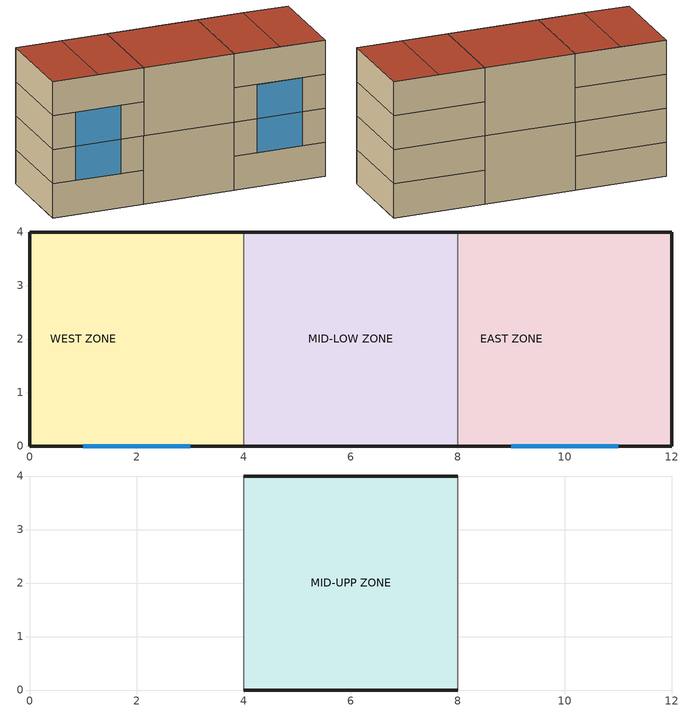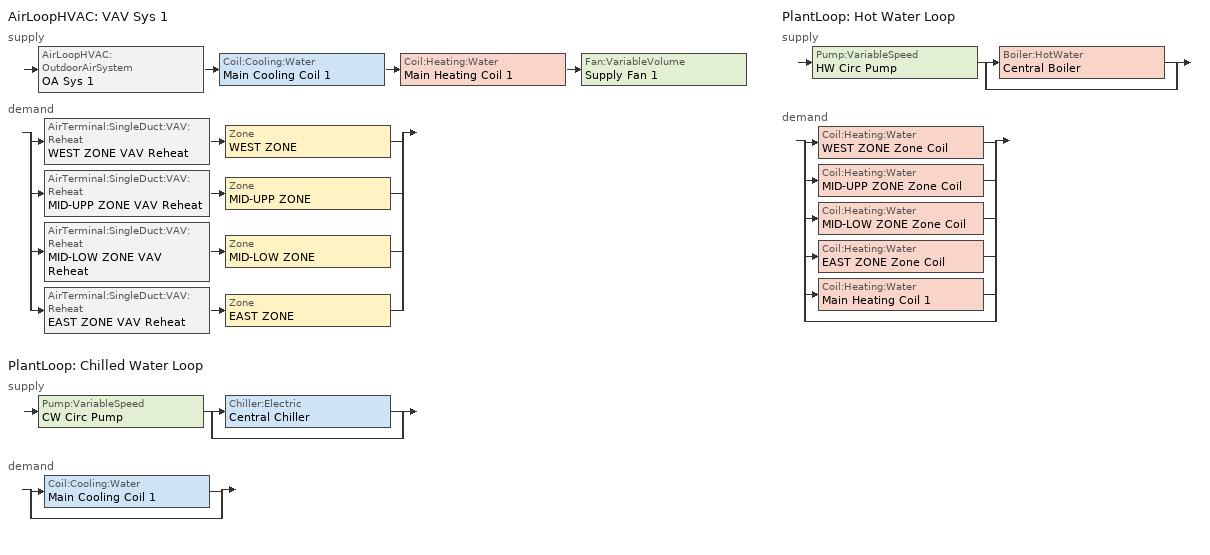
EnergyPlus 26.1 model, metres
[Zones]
EAST ZONE
 floor ground (FLOORSLAB): 8,0 8,4 10,4 10,0 z0; 10,0 10,4 12,4 12,0 z0
 wall outside (EXTWALL): 8,0 12,0 12,4 8,4 z0:1.5; 8,0 12,0 12,4 8,4 z1.5:3; 8,0 12,0 12,4 8,4 z3:4.5; 8,0 12,0 12,4 8,4 z4.5:6
 wall to MID-LOW ZONE (PARTITION): 8,4 8,0 z0:1.5; 8,4 8,0 z1.5:3
 wall to MID-UPP ZONE (PARTITION): 8,4 8,0 z3:4.5; 8,4 8,0 z4.5:6
 window (WIN-CON-LIGHT): 9,0 11,0 z1.5:3; 9,0 11,0 z3:4.5
 roof outside (ROOF): 8,4 8,0 10,0 10,4 z6; 10,4 10,0 12,0 12,4 z6
MID-LOW ZONE
 floor ground (FLOORSLAB): 4,0 4,4 8,4 8,0 z0
 wall outside (EXTWALL): 8,4 4,4 / 4,0 8,0 z0:3
 wall to WEST ZONE (PARTITION): 4,4 4,0 z0:1.5; 4,4 4,0 z1.5:3
WEST ZONE
 floor ground (FLOORSLAB): 0,0 0,4 2,4 2,0 z0; 2,0 2,4 4,4 4,0 z0
 wall outside (EXTWALL): 4,4 0,4 0,0 4,0 z0:1.5; 4,4 0,4 0,0 4,0 z1.5:3; 4,4 0,4 0,0 4,0 z3:4.5; 4,4 0,4 0,0 4,0 z4.5:6
 wall to MID-UPP ZONE (PARTITION): 4,0 4,4 z3:4.5; 4,0 4,4 z4.5:6
 window (WIN-CON-LIGHT): 1,0 3,0 z1.5:3; 1,0 3,0 z3:4.5
 roof outside (ROOF): 0,4 0,0 2,0 2,4 z6; 2,4 2,0 4,0 4,4 z6
MID-UPP ZONE
 floor to MID-LOW ZONE (FLOORSLAB): 4,0 4,4 8,4 8,0 z3
 wall outside (EXTWALL): 8,4 4,4 / 4,0 8,0 z3:6
 roof outside (ROOF): 4,4 4,0 8,0 8,4 z6
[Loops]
AirLoopHVAC 'VAV Sys 1'
 supply: AirLoopHVAC:OutdoorAirSystem 'OA Sys 1' > Coil:Cooling:Water 'Main Cooling Coil 1' > Coil:Heating:Water 'Main Heating Coil 1' > Fan:VariableVolume 'Supply Fan 1'
 demand: split
  | AirTerminal:SingleDuct:VAV:Reheat 'WEST ZONE VAV Reheat' > Zone 'WEST ZONE'
  | AirTerminal:SingleDuct:VAV:Reheat 'MID-UPP ZONE VAV Reheat' > Zone 'MID-UPP ZONE'
  | AirTerminal:SingleDuct:VAV:Reheat 'MID-LOW ZONE VAV Reheat' > Zone 'MID-LOW ZONE'
  | AirTerminal:SingleDuct:VAV:Reheat 'EAST ZONE VAV Reheat' > Zone 'EAST ZONE'
PlantLoop 'Chilled Water Loop'
 supply: Pump:VariableSpeed 'CW Circ Pump' > split
  | Chiller:Electric 'Central Chiller'
  | bypass
 demand: split
  | Coil:Cooling:Water 'Main Cooling Coil 1'
  | bypass
PlantLoop 'Hot Water Loop'
 supply: Pump:VariableSpeed 'HW Circ Pump' > split
  | Boiler:HotWater 'Central Boiler'
  | bypass
 demand: split
  | Coil:Heating:Water 'WEST ZONE Zone Coil'
  | Coil:Heating:Water 'MID-UPP ZONE Zone Coil'
  | Coil:Heating:Water 'MID-LOW ZONE Zone Coil'
  | Coil:Heating:Water 'EAST ZONE Zone Coil'
  | Coil:Heating:Water 'Main Heating Coil 1'
  | bypass
[Building]
FICTITIOUS BLDG: Loads convergence tolerance value=0.04; Maximum number of warmup days=25; Minimum number of warmup days=6; North axis=0; Solar distribution=MinimalShadowing; Temperature convergence tolerance value=0.4; Terrain=Suburbs
[Site:GroundTemperature:BuildingSurface]
20.03, 20.03, 20.13, 20.3, 20.43, 20.52, 20.62, 20.77, 20.78, 20.55, 20.44, 20.2
[Site:Location]
TAMPA_INTL_AIRPORT_FL_USA Design_Conditions: Elevation=3; Latitude=27.97; Longitude=-82.53; Time zone=-5
[SizingPeriod:DesignDay] Barometric pressure=101289; Day of month=21; Daylight saving time indicator=No; Humidity condition type=WetBulb; Rain indicator=No; Snow indicator=No; Solar model indicator=ASHRAEClearSky
Name | Daily dry bulb temperature range | Day type | Maximum dry bulb temperature | Month | Sky clearness | Wetbulb or dewpoint at maximum dry bulb | Wind direction | Wind speed
TAMPA_INTL_AIRPORT_FL_USA Cooling .4% Conditions DB=>MWB | 8.3 | SummerDesignDay | 33.6 | 7 | 1 | 25.1 | 270 | 4.4
TAMPA_INTL_AIRPORT_FL_USA Heating 99.6% Conditions | 0 | WinterDesignDay | 2.2 | 1 | 0 | 2.2 | 20 | 3.5
[Construction]
EXTWALL: A1 - 1 IN STUCCO, C4 - 4 IN COMMON BRICK, E1 - 3 / 4 IN PLASTER OR GYP BOARD
FLOORSLAB: C10 - 8 IN HW CONCRETE
PARTITION: E1 - 3 / 4 IN PLASTER OR GYP BOARD, C6 - 8 IN CLAY TILE, E1 - 3 / 4 IN PLASTER OR GYP BOARD
ROOF: E2 - 1 / 2 IN SLAG OR STONE, E3 - 3 / 8 IN FELT AND MEMBRANE, B5 - 1 IN DENSE INSULATION, C12 - 2 IN HW CONCRETE
WIN-CON-LIGHT: WIN-LAY-GLASS-LIGHT
[Material] Thermal absorptance=0.9
Name | Conductivity | Density | Roughness | Solar absorptance | Specific heat | Thickness | Visible absorptance
A1 - 1 IN STUCCO | 0.691831 | 1858.142 | Smooth | 0.92 | 836.8 | 0.0253898 | 0.92
B5 - 1 IN DENSE INSULATION | 0.0432394 | 91.30524 | VeryRough | 0.5 | 836.8 | 0.0253898 | 0.5
C4 - 4 IN COMMON BRICK | 0.726422 | 1922.216 | Rough | 0.76 | 836.8 | 0.101498 | 0.76
C6 - 8 IN CLAY TILE | 0.570761 | 1121.292 | Smooth | 0.82 | 836.8 | 0.203302 | 0.82
C10 - 8 IN HW CONCRETE | 1.729577 | 2242.585 | MediumRough | 0.65 | 836.8 | 0.203302 | 0.65
C12 - 2 IN HW CONCRETE | 1.729577 | 2242.585 | MediumRough | 0.65 | 836.8 | 0.0509016 | 0.65
E1 - 3 / 4 IN PLASTER OR GYP BOARD | 0.726422 | 1601.846 | Smooth | 0.92 | 836.8 | 0.01905 | 0.92
E2 - 1 / 2 IN SLAG OR STONE | 1.435549 | 881.0155 | Rough | 0.55 | 1673.6 | 0.0127102 | 0.55
E3 - 3 / 8 IN FELT AND MEMBRANE | 0.190253 | 1121.292 | Rough | 0.75 | 1673.6 | 0.00954024 | 0.75
[WindowMaterial:Glazing]
WIN-LAY-GLASS-LIGHT: Back side infrared hemispherical emissivity=0.84; Back side solar reflectance at normal incidence=0.031; Back side visible reflectance at normal incidence=0.05; Conductivity=0.9; Front side infrared hemispherical emissivity=0.84; Front side solar reflectance at normal incidence=0.031; Front side visible reflectance at normal incidence=0.05; Infrared transmittance at normal incidence=0; Optical data type=SpectralAverage; Solar transmittance at normal incidence=0.9; Thickness=0.003; Visible transmittance at normal incidence=0.9
[AirLoopHVAC]
VAV Sys 1: Design supply air flow rate=Autosize
[AirTerminal:SingleDuct:VAV:Reheat] Availability schedule=ReheatCoilAvailSched; Constant minimum air flow fraction=0.3; Convergence tolerance=0.001; Damper heating action=ReverseWithLimits; Maximum air flow rate=Autosize; Maximum flow fraction during reheat=Autosize; Maximum flow per zone floor area during reheat=Autosize; Maximum hot water or steam flow rate=Autosize; Minimum hot water or steam flow rate=0; Zone minimum air flow input method=Constant
Name | Reheat coil
EAST ZONE VAV Reheat | EAST ZONE Zone Coil
MID-LOW ZONE VAV Reheat | MID-LOW ZONE Zone Coil
MID-UPP ZONE VAV Reheat | MID-UPP ZONE Zone Coil
WEST ZONE VAV Reheat | WEST ZONE Zone Coil
[AvailabilityManager:Scheduled]
VAV Sys 1 Avail: Schedule=FanAvailSched
[Boiler:HotWater]
Central Boiler: Boiler flow mode=LeavingSetpointModulated; Design water flow rate=Autosize; Efficiency curve temperature evaluation variable=LeavingBoiler; Fuel type=NaturalGas; Maximum part load ratio=1.2; Minimum part load ratio=0; Nominal capacity=Autosize; Nominal thermal efficiency=0.8; Normalized boiler efficiency curve=BoilerEfficiency; Optimum part load ratio=1; Water outlet upper temperature limit=100
[Chiller:Electric]
Central Chiller: Chilled water outlet temperature lower limit=5; Chiller flow mode=LeavingSetpointModulated; Condenser type=AirCooled; Design chilled water flow rate=Autosize; Design chilled water outlet temperature=6.67; Design condenser fluid flow rate=Autosize; Design condenser inlet temperature=35; Maximum part load ratio=1; Minimum part load ratio=0; Nominal capacity=Autosize; Nominal cop=3.2; Optimum part load ratio=0.65; Temperature rise coefficient=2.778; Coefficient 1 of capacity ratio curve=0.9949; Coefficient 1 of full load ratio curve=0.03303; Coefficient 1 of power ratio curve=2.333; Coefficient 2 of capacity ratio curve=-0.045954; Coefficient 2 of full load ratio curve=0.6852; Coefficient 2 of power ratio curve=-1.975; Coefficient 3 of capacity ratio curve=-0.0013543; Coefficient 3 of full load ratio curve=0.2818; Coefficient 3 of power ratio curve=0.6121
[Coil:Cooling:Water]
Main Cooling Coil 1: Availability schedule=CoolingCoilAvailSched; Design air flow rate=Autosize; Design inlet air humidity ratio=Autosize; Design inlet air temperature=Autosize; Design inlet water temperature=Autosize; Design outlet air humidity ratio=Autosize; Design outlet air temperature=Autosize; Design water flow rate=Autosize; Heat exchanger configuration=CrossFlow; Type of analysis=SimpleAnalysis
[Coil:Heating:Water] Availability schedule=ReheatCoilAvailSched; Maximum water flow rate=Autosize; Performance input method=UFactorTimesAreaAndDesignWaterFlowRate; Rated capacity=Autosize; Rated inlet air temperature=16.6; Rated inlet water temperature=82.2; Rated outlet air temperature=32.2; Rated outlet water temperature=71.1; U factor times area value=Autosize
EAST ZONE Zone Coil; MID-LOW ZONE Zone Coil; MID-UPP ZONE Zone Coil; Main Heating Coil 1; WEST ZONE Zone Coil
[Controller:OutdoorAir]
OA Controller 1: Economizer control action type=ModulateFlow; Economizer control type=FixedDryBulb; Economizer maximum limit dry bulb temperature=19; Economizer minimum limit dry bulb temperature=4; Lockout type=NoLockout; Maximum outdoor air flow rate=Autosize; Minimum limit type=FixedMinimum; Minimum outdoor air flow rate=Autosize; Minimum outdoor air schedule=Min OA Sched
[Controller:WaterCoil] Actuator variable=Flow; Control variable=Temperature; Controller convergence tolerance=0.002; Maximum actuated flow=Autosize; Minimum actuated flow=0
Name | Action
Central Cooling Coil Contoller 1 | Reverse
Central Heating Coil Contoller 1 | Normal
[DesignSpecification:OutdoorAir] Outdoor air flow per person=0.00944; Outdoor air flow per zone=0; Outdoor air flow per zone floor area=0; Outdoor air method=Flow/Person
SZ DSOA EAST ZONE; SZ DSOA MID-LOW ZONE; SZ DSOA MID-UPP ZONE; SZ DSOA WEST ZONE
[ElectricEquipment] Design level calculation method=EquipmentLevel; Fraction latent=0; Fraction lost=0; Fraction radiant=0.3; Schedule=EQUIP-1
Name | Design level | Zone or zonelist or space or spacelist
EAST ZONE ElecEq 1 | 1464.375 | EAST ZONE
MID-LOW ZONE ElecEq 1 | 2928.751 | MID-LOW ZONE
MID-UPP ZONE ElecEq 1 | 2928.751 | MID-UPP ZONE
WEST ZONE ElecEq 1 | 2928.751 | WEST ZONE
[Fan:VariableVolume]
Supply Fan 1: Availability schedule=FanAvailSched; Fan power coefficient 1=0.350712; Fan power coefficient 2=0.308505; Fan power coefficient 3=-0.541374; Fan power coefficient 4=0.871988; Fan power coefficient 5=0; Fan power minimum flow fraction=0.25; Fan power minimum flow rate input method=Fraction; Fan total efficiency=0.7; Maximum flow rate=Autosize; Motor efficiency=0.9; Motor in airstream fraction=1; Pressure rise=600
[Lights] Design level calculation method=LightingLevel; End use subcategory=GeneralLights; Fraction radiant=0.2; Fraction replaceable=0; Fraction visible=0.2; Lighting level=878.6252; Return air fraction=0; Schedule=LIGHTS-1
Name | Zone or zonelist or space or spacelist
MID-LOW ZONE Lights 1 | MID-LOW ZONE
MID-UPP ZONE Lights 1 | MID-UPP ZONE
[People] Activity level schedule=ActSchd; Fraction radiant=0.3; Number of people calculation method=People; Number of people schedule=OCCUPY-1
Name | Number of people | Zone or zonelist or space or spacelist
EAST ZONE People 1 | 5 | EAST ZONE
MID-LOW ZONE People 1 | 3 | MID-LOW ZONE
MID-UPP ZONE People 1 | 3 | MID-UPP ZONE
WEST ZONE People 1 | 5 | WEST ZONE
[PlantEquipmentList]
Cooling Plant: Central Chiller, Chiller:Electric
heating plant: Central Boiler, Boiler:HotWater
[PlantEquipmentOperation:CoolingLoad]
Central Chiller Only: Load range 1 lower limit=0; Load range 1 upper limit=900000; Range 1 equipment list=Cooling Plant
[PlantEquipmentOperation:HeatingLoad]
Central Boiler Only: Load range 1 lower limit=0; Load range 1 upper limit=1000000; Range 1 equipment list=heating plant
[PlantEquipmentOperationSchemes] Control scheme 1 schedule=PlantOnSched
Name | Control scheme 1
CW Loop Operation | Central Chiller Only
Hot Loop Operation | Central Boiler Only
[PlantLoop] Fluid type=Water; Load distribution scheme=SequentialLoad; Maximum loop flow rate=Autosize; Minimum loop flow rate=0; Plant loop volume=Autocalculate
Name | Maximum loop temperature | Minimum loop temperature | Plant equipment operation scheme
Chilled Water Loop | 98 | 1 | CW Loop Operation
Hot Water Loop | 100 | 10 | Hot Loop Operation
[Pump:VariableSpeed] Design maximum flow rate=Autosize; Design minimum flow rate=0; Design power consumption=Autosize; Design pump head=179352; Fraction of motor inefficiencies to fluid stream=0; Motor efficiency=0.9; Pump control type=Intermittent; Coefficient 1 of the part load performance curve=0; Coefficient 2 of the part load performance curve=1; Coefficient 3 of the part load performance curve=0; Coefficient 4 of the part load performance curve=0
Name | Pump flow rate schedule
CW Circ Pump | CoolingPumpAvailSched
HW Circ Pump
[RoomAir:Node]
Name | Zone | Height of nodal control volume center | Node type | Surface 1 | Surface 2 | Surface 3 | Surface 4 | Surface 5
EASTZN:BOTTOMAIR | EAST ZONE | 0.75 | MundtRoom | EASTZN:NORTHWALL:BOTTOM | EASTZN:EASTWALL:BOTTOM | EASTZN:SOUTHWALL:BOTTOM | EASTZN:WESTWALL:BOTTOM
EASTZN:CEILINGAIR | EAST ZONE | 5.9 | Ceiling | EASTZN:CEILING:LEFF | EASTZN:CEILING:RIGHT
EASTZN:FLOORAIR | EAST ZONE | 0.1 | Floor | EASTZN:FLOOR:LEFF | EASTZN:FLOOR:RIGHT
EASTZN:INLETAIR | EAST ZONE | 0.5 | Inlet
EASTZN:MIDLOWAIR | EAST ZONE | 2.25 | MundtRoom | EASTZN:NORTHWALL:MIDLOW | EASTZN:EASTWALL:MIDLOW | EASTZN:SOUTHWALL:MIDLOW | EASTZN:SOUTHWALL:WINLOW | EASTZN:WESTWALL:MIDLOW
EASTZN:MIDUPPAIR | EAST ZONE | 3.75 | MundtRoom | EASTZN:NORTHWALL:MIDUPP | EASTZN:EASTWALL:MIDUPP | EASTZN:SOUTHWALL:MIDUPP | EASTZN:SOUTHWALL:WINUPP | EASTZN:WESTWALL:MIDUPP
EASTZN:OUTLETAIR | EAST ZONE | 3 | Return
EASTZN:TOPAIR | EAST ZONE | 5.25 | MundtRoom | EASTZN:NORTHWALL:TOP | EASTZN:EASTWALL:TOP | EASTZN:SOUTHWALL:TOP | EASTZN:WESTWALL:TOP
EASTZN:TSTATAIR | EAST ZONE | 3 | Control
WESTZN:BOTTOMAIR | WEST ZONE | 0.75 | MundtRoom | WESTZN:NORTHWALL:BOTTOM | WESTZN:EASTWALL:BOTTOM | WESTZN:SOUTHWALL:BOTTOM | WESTZN:WESTWALL:BOTTOM
WESTZN:CEILINGAIR | WEST ZONE | 5.9 | Ceiling | WESTZN:CEILING:LEFF | WESTZN:CEILING:RIGHT
WESTZN:FLOORAIR | WEST ZONE | 0.1 | Floor | WESTZN:FLOOR:LEFF | WESTZN:FLOOR:RIGHT
WESTZN:INLETAIR | WEST ZONE | 0.5 | Inlet
WESTZN:MIDLOWAIR | WEST ZONE | 2.25 | MundtRoom | WESTZN:NORTHWALL:MIDLOW | WESTZN:EASTWALL:MIDLOW | WESTZN:SOUTHWALL:MIDLOW | WESTZN:SOUTHWALL:WINLOW | WESTZN:WESTWALL:MIDLOW
WESTZN:MIDUPPAIR | WEST ZONE | 3.75 | MundtRoom | WESTZN:NORTHWALL:MIDUPP | WESTZN:EASTWALL:MIDUPP | WESTZN:SOUTHWALL:MIDUPP | WESTZN:SOUTHWALL:WINUPP | WESTZN:WESTWALL:MIDUPP
WESTZN:OUTLETAIR | WEST ZONE | 3 | Return
WESTZN:TOPAIR | WEST ZONE | 5.25 | MundtRoom | WESTZN:NORTHWALL:TOP | WESTZN:EASTWALL:TOP | WESTZN:SOUTHWALL:TOP | WESTZN:WESTWALL:TOP
WESTZN:TSTATAIR | WEST ZONE | 3 | Control
[RoomAirModelType] Air temperature coupling strategy=Direct
Name | Zone | Room air modeling type
MIXING Model FOR MID-LOW ZONE | MID-LOW ZONE | Mixing
MIXING Model FOR MID-UPP ZONE | MID-UPP ZONE | Mixing
Mundt Model FOR EAST ZONE | EAST ZONE | OneNodeDisplacementVentilation
Mundt Model FOR WEST ZONE | WEST ZONE | OneNodeDisplacementVentilation
[RoomAirSettings:OneNodeDisplacementVentilation] Fraction of convective internal loads added to floor air=0.1; Fraction of infiltration internal loads added to floor air=0.1
Name | Zone
RoomAirSettings:OneNodeDisplacementVentilation 1 | WEST ZONE
RoomAirSettings:OneNodeDisplacementVentilation 2 | EAST ZONE
[SetpointManager:MixedAir]
Mixed Air Temp Manager 1: Control variable=Temperature; Setpoint node or nodelist=Main Branch SetPoint Node List
[SetpointManager:Scheduled] Control variable=Temperature
Name | Schedule | Setpoint node or nodelist
Central Boiler Setpoint Manager | HW Loop Temp Schedule | Central Boiler Outlet Node
Central Chiller Setpoint Manager | CW Loop Temp Schedule | Central Chiller Outlet Node
Chilled Water Loop Setpoint Manager | CW Loop Temp Schedule | Chilled Water Loop Setpoint Node List
Hot Water Loop Setpoint Manager | HW Loop Temp Schedule | Hot Water Loop Setpoint Node List
Supply Air Temp Manager 1 | Seasonal Reset Supply Air Temp Sch | Supply Air Temp Nodes 1
[Sizing:Plant]
Name | Design loop exit temperature | Loop design temperature difference | Loop type
Hot Water Loop | 82 | 11 | Heating
Chilled Water Loop | 7.22 | 6.67 | Cooling
[Sizing:System]
VAV Sys 1: 100 outdoor air in cooling=No; 100 outdoor air in heating=No; Central cooling capacity control method=VAV; Central cooling design supply air humidity ratio=0.008; Central cooling design supply air temperature=12.8; Central heating design supply air humidity ratio=0.008; Central heating design supply air temperature=16.7; Central heating maximum system air flow ratio=0.3; Cooling design capacity=Autosize; Cooling design capacity method=CoolingDesignCapacity; Cooling supply air flow rate=0; Cooling supply air flow rate method=DesignDay; Design outdoor air flow rate=Autosize; Heating design capacity=Autosize; Heating design capacity method=HeatingDesignCapacity; Heating supply air flow rate=0; Heating supply air flow rate method=DesignDay; Precool design humidity ratio=0.008; Precool design temperature=11; Preheat design humidity ratio=0.008; Preheat design temperature=7; Type of load to size on=Sensible; Type of zone sum to use=NonCoincident; Zone maximum outdoor air fraction=1
[Sizing:Zone] Account for dedicated outdoor air system=No; Cooling design air flow method=DesignDay; Cooling design air flow rate=0; Dedicated outdoor air high setpoint temperature for design=Autosize; Dedicated outdoor air low setpoint temperature for design=Autosize; Dedicated outdoor air system control strategy=NeutralSupplyAir; Heating design air flow method=DesignDay; Heating design air flow rate=0; Zone cooling design supply air humidity ratio=0.009; Zone cooling design supply air temperature=14; Zone cooling design supply air temperature input method=SupplyAirTemperature; Zone cooling sizing factor=0; Zone heating design supply air humidity ratio=0.004; Zone heating design supply air temperature=50; Zone heating design supply air temperature input method=SupplyAirTemperature; Zone heating sizing factor=0
Name | Design specification outdoor air object
WEST ZONE | SZ DSOA WEST ZONE
MID-UPP ZONE | SZ DSOA MID-UPP ZONE
MID-LOW ZONE | SZ DSOA MID-LOW ZONE
EAST ZONE | SZ DSOA EAST ZONE
[ThermostatSetpoint:DualSetpoint]
DualSetPoint: Cooling setpoint temperature schedule=Clg-SetP-Sch; Heating setpoint temperature schedule=Htg-SetP-Sch
[ThermostatSetpoint:SingleCooling]
CoolingSetpoint: Setpoint temperature schedule=Clg-SetP-Sch
[ThermostatSetpoint:SingleHeating]
HeatingSetpoint: Setpoint temperature schedule=Htg-SetP-Sch
[Zone] Ceiling height=Autocalculate; Floor area=Autocalculate; Multiplier=1; Type=1; Volume=Autocalculate; Zone inside convection algorithm=TARP
EAST ZONE; MID-LOW ZONE; MID-UPP ZONE; WEST ZONE
[ZoneControl:Thermostat] Control 1=CoolingSetPoint; Control 2=HeatingSetpoint; Control 3=DualSetPoint; Control type schedule=Zone Control Type Sched
Name | Zone or zonelist
EAST ZONE Control | EAST ZONE
MID-LOW ZONE Control | MID-LOW ZONE
MID-UPP ZONE Control | MID-UPP ZONE
WEST ZONE Control | WEST ZONE
[Zone equipment]
EAST ZONE: EAST ZONE VAV Reheat
MID-LOW ZONE: MID-LOW ZONE VAV Reheat
MID-UPP ZONE: MID-UPP ZONE VAV Reheat
WEST ZONE: WEST ZONE VAV Reheat
[Curve:Quadratic]
BoilerEfficiency: Maximum value of x=1; Minimum value of x=0; Coefficient1 constant=1; Coefficient2 x=0; Coefficient3 x 2=0
[Schedule:Compact]
ActSchd: Through: 12/31, For: AllDays, Until: 24:00, 117.24
CW Loop Temp Schedule: Through: 12/31, For: AllDays, Until: 24:00, 7.22
Clg-SetP-Sch: Through: 12/31, For: Weekend Holiday, Until: 24:00, 23.9, For: SummerDesignDay, Until: 24:00, 23.9, For: WinterDesignDay, Until: 24:00, 23.9, For: AllOtherDays, Until: 24:00, 23.9
CoolingCoilAvailSched; FanAvailSched; ReheatCoilAvailSched: Through: 3/31, For: AllDays, Until: 24:00, 1, Through: 9/30, For: SummerDesignDay WinterDesignDay, Until: 24:00, 1, For: Weekday, Until: 24:00, 1, For: AllOtherDays, Until: 24:00, 1, Through: 12/31, For: AllDays, Until: 24:00, 1
CoolingPumpAvailSched: Through: 3/31, For: AllDays, Until: 24:00, 1, Through: 9/30, For: AllDays, Until: 24:00, 1, Through: 12/31, For: AllDays, Until: 24:00, 1
EQUIP-1: Through: 12/31, For: Weekend Holiday WinterDesignDay, Until: 24:00, 0.2, For: AllOtherDays, Until: 08:00, 0.02, Until: 09:00, 0.4, Until: 14:00, 0.9, Until: 15:00, 0.8, Until: 16:00, 0.7, Until: 18:00, 0.5, Until: 20:00, 0.3, Until: 24:00, 0.02
HW Loop Temp Schedule: Through: 12/31, For: AllDays, Until: 24:00, 82
Htg-SetP-Sch: Through: 12/31, For: Weekend Holiday, Until: 24:00, 21.1, For: SummerDesignDay, Until: 24:00, 21.1, For: WinterDesignDay, Until: 24:00, 21.1, For: AllOtherDays, Until: 24:00, 21.1
LIGHTS-1: Through: 12/31, For: Weekend Holiday WinterDesignDay, Until: 24:00, 0.05, For: AllOtherDays, Until: 08:00, 0.05, Until: 09:00, 0.9, Until: 10:00, 0.95, Until: 11:00, 1, Until: 12:00, 0.95, Until: 13:00, 0.8, Until: 14:00, 0.9, Until: 18:00, 1, Until: 19:00, 0.6, Until: 21:00, 0.2, Until: 24:00, 0.05
Min OA Sched: Through: 12/31, For: Weekday, Until: 06:00, 0.02, Until: 18:00, 1, Until: 24:00, 0.02, For: AllOtherDays, Until: 24:00, 0.02
OCCUPY-1: Through: 12/31, For: Weekend Holiday WinterDesignDay, Until: 24:00, 0, For: AllOtherDays, Until: 07:00, 0, Until: 08:00, 0.5, Until: 18:00, 1, Until: 19:00, 0.5, Until: 24:00, 0
PlantOnSched: Through: 12/31, For: AllDays, Until: 24:00, 1
Seasonal Reset Supply Air Temp Sch: Through: 3/31, For: AllDays, Until: 24:00, 16, Through: 9/30, For: AllDays, Until: 24:00, 13, Through: 12/31, For: AllDays, Until: 24:00, 16
Zone Control Type Sched: Through: 12/31, For: SummerDesignDay, Until: 24:00, 2, For: WinterDesignDay, Until: 24:00, 1, For: AllOtherDays, Until: 24:00, 4
